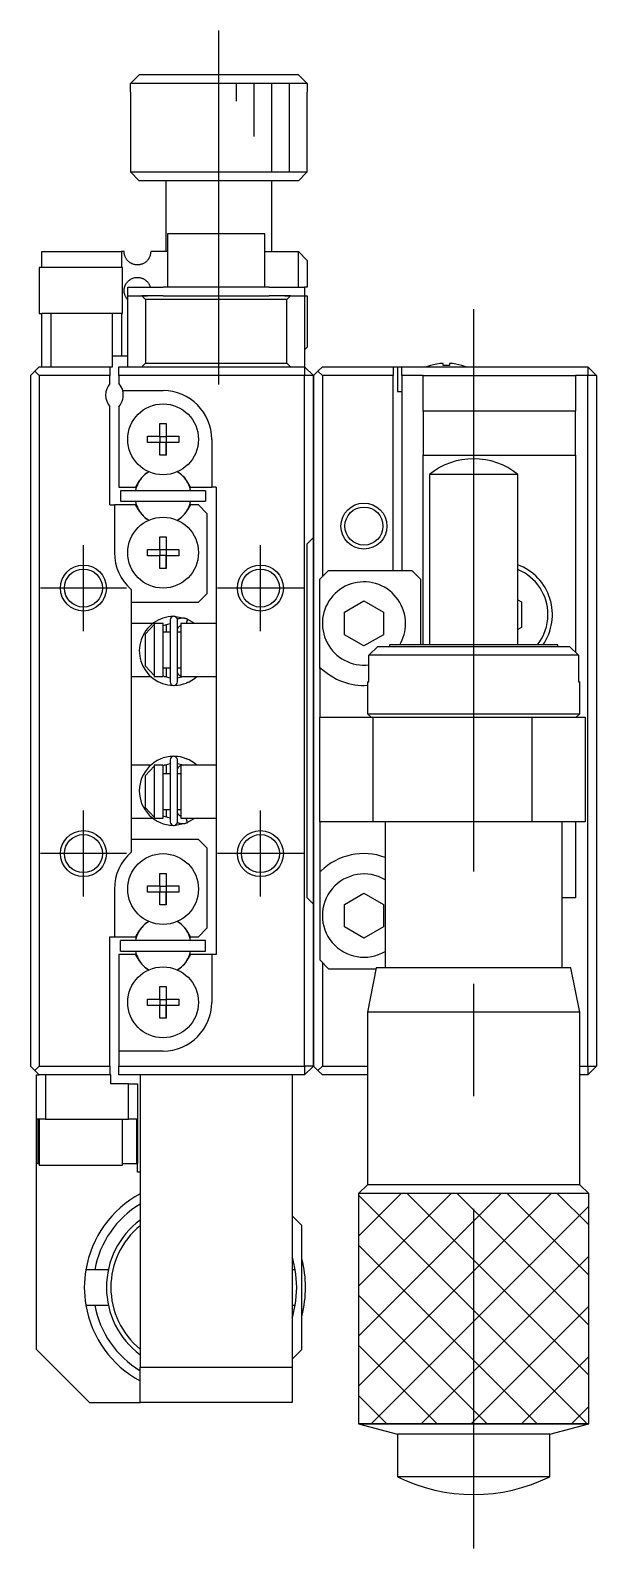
# Model space of a CAD drawing. Extents: x 10 to 351, y 10 to 245.
# Drawn here: x 19.3 to 51.3, y 106.5 to 192.3 of the extents above; entities that cross this region are included whole.
import ezdxf

# ---------------------------------------------------------------- set-up
doc = ezdxf.new("R2010")
doc.units = 0
doc.linetypes.add('CENTER', pattern=[50.8, 31.75, -6.35, 6.35, -6.35])
doc.layers.get('0').update_dxf_attribs({"linetype": 'CONTINUOUS'})
doc.layers.add('CENTER', color=1, linetype='CENTER')

msp = doc.modelspace()

# ---------------------------------------------------------------- linework, layer by layer
at = {"color": 7, "linetype": 'CONTINUOUS'}
for p, q in [((24.953, 189.294), (25.455, 189.794)), ((25.455, 189.794), (34.419, 189.794)), ((34.419, 189.794), (34.921, 189.294)), ((24.937, 188.794), (24.953, 188.794)), ((24.937, 188.794), (24.937, 184.294)), ((34.921, 189.294), (24.953, 189.294)), ((24.953, 188.794), (24.953, 189.294)), ((34.921, 189.294), (34.921, 188.794)), ((34.921, 188.794), (34.937, 188.794)), ((34.937, 184.294), (34.937, 188.794)), ((24.937, 184.294), (34.937, 184.294)), ((24.937, 184.294), (25.437, 183.794)), ((34.437, 183.794), (25.437, 183.794)), ((26.937, 183.794), (26.937, 179.794)), ((32.937, 179.794), (32.937, 183.794)), ((34.437, 183.794), (34.937, 184.294)), ((32.537, 180.794), (27.037, 180.794)), ((27.037, 180.794), (27.037, 177.794)), ((32.537, 177.794), (32.537, 180.794)), ((19.937, 179.794), (24.437, 179.794)), ((19.937, 178.894), (19.937, 179.794)), ((24.437, 179.794), (24.437, 178.894)), ((24.587, 179.794), (24.437, 179.794)), ((24.587, 179.781), (24.587, 179.794)), ((24.587, 179.769), (24.587, 179.781)), ((24.588, 179.756), (24.587, 179.769)), ((24.589, 179.744), (24.588, 179.756)), ((24.59, 179.732), (24.589, 179.744)), ((24.591, 179.72), (24.59, 179.732)), ((24.592, 179.709), (24.591, 179.72)), ((24.594, 179.694), (24.592, 179.709)), ((24.596, 179.679), (24.594, 179.694)), ((24.598, 179.665), (24.596, 179.679)), ((24.6, 179.655), (24.598, 179.665)), ((24.602, 179.644), (24.6, 179.655)), ((24.605, 179.63), (24.602, 179.644)), ((24.608, 179.616), (24.605, 179.63)), ((24.612, 179.602), (24.608, 179.616)), ((24.619, 179.577), (24.612, 179.602)), ((24.627, 179.552), (24.619, 179.577)), ((24.636, 179.528), (24.627, 179.552)), ((24.642, 179.511), (24.636, 179.528)), ((24.649, 179.495), (24.642, 179.511)), ((24.664, 179.463), (24.649, 179.495)), ((24.679, 179.433), (24.664, 179.463)), ((24.696, 179.404), (24.679, 179.433)), ((24.713, 179.377), (24.696, 179.404)), ((24.744, 179.334), (24.713, 179.377)), ((24.777, 179.294), (24.744, 179.334)), ((24.813, 179.257), (24.777, 179.294)), ((24.85, 179.223), (24.813, 179.257)), ((25.836, 179.233), (25.808, 179.21)), ((25.863, 179.259), (25.836, 179.233)), ((25.884, 179.28), (25.863, 179.259)), ((25.905, 179.303), (25.884, 179.28)), ((25.924, 179.327), (25.905, 179.303)), ((25.94, 179.347), (25.924, 179.327)), ((25.955, 179.368), (25.94, 179.347)), ((25.969, 179.389), (25.955, 179.368)), ((25.982, 179.411), (25.969, 179.389)), ((25.995, 179.433), (25.982, 179.411)), ((26.009, 179.461), (25.995, 179.433)), ((26.023, 179.49), (26.009, 179.461)), ((26.035, 179.519), (26.023, 179.49)), ((26.044, 179.543), (26.035, 179.519)), ((26.052, 179.568), (26.044, 179.543)), ((26.058, 179.585), (26.052, 179.568)), ((26.065, 179.615), (26.058, 179.585)), ((26.072, 179.645), (26.065, 179.615)), ((26.078, 179.676), (26.072, 179.645)), ((26.082, 179.708), (26.078, 179.676)), ((26.085, 179.74), (26.082, 179.708)), ((26.087, 179.767), (26.085, 179.74)), ((26.087, 179.794), (26.087, 179.767)), ((27.037, 179.794), (26.087, 179.794)), ((32.537, 179.794), (34.437, 179.794)), ((34.437, 177.794), (34.437, 179.794)), ((34.937, 179.294), (34.437, 179.794)), ((34.937, 179.294), (34.937, 177.794)), ((24.487, 178.894), (19.787, 178.894)), ((19.787, 178.894), (19.787, 176.294)), ((24.487, 176.294), (24.487, 178.894)), ((24.889, 179.192), (24.85, 179.223)), ((24.93, 179.163), (24.889, 179.192)), ((24.974, 179.137), (24.93, 179.163)), ((25.019, 179.114), (24.974, 179.137)), ((25.056, 179.098), (25.019, 179.114)), ((25.095, 179.084), (25.056, 179.098)), ((25.134, 179.072), (25.095, 179.084)), ((25.175, 179.061), (25.134, 179.072)), ((25.216, 179.053), (25.175, 179.061)), ((25.259, 179.048), (25.216, 179.053)), ((25.302, 179.044), (25.259, 179.048)), ((25.346, 179.044), (25.302, 179.044)), ((25.39, 179.045), (25.346, 179.044)), ((25.435, 179.05), (25.39, 179.045)), ((25.466, 179.055), (25.435, 179.05)), ((25.498, 179.061), (25.466, 179.055)), ((25.53, 179.069), (25.498, 179.061)), ((25.564, 179.079), (25.53, 179.069)), ((25.599, 179.091), (25.564, 179.079)), ((25.62, 179.099), (25.599, 179.091)), ((25.652, 179.113), (25.62, 179.099)), ((25.684, 179.129), (25.652, 179.113)), ((25.717, 179.147), (25.684, 179.129)), ((25.749, 179.167), (25.717, 179.147)), ((25.779, 179.187), (25.749, 179.167)), ((25.808, 179.21), (25.779, 179.187)), ((24.587, 177.617), (24.588, 177.627)), ((24.587, 177.606), (24.587, 177.617)), ((24.587, 177.596), (24.587, 177.606)), ((24.587, 177.585), (24.587, 177.596)), ((24.587, 177.575), (24.587, 177.585)), ((24.588, 177.564), (24.587, 177.575)), ((24.588, 177.638), (24.589, 177.648)), ((24.588, 177.627), (24.588, 177.638)), ((24.588, 177.553), (24.588, 177.564)), ((24.589, 177.543), (24.588, 177.553)), ((24.589, 177.648), (24.59, 177.659)), ((24.59, 177.529), (24.589, 177.543)), ((24.59, 177.659), (24.591, 177.669)), ((24.591, 177.516), (24.59, 177.529)), ((24.591, 177.669), (24.592, 177.682)), ((24.593, 177.503), (24.591, 177.516)), ((24.592, 177.682), (24.594, 177.695)), ((24.594, 177.695), (24.596, 177.708)), ((24.596, 177.708), (24.598, 177.72)), ((24.598, 177.72), (24.601, 177.736)), ((24.601, 177.736), (24.604, 177.752)), ((24.604, 177.752), (24.608, 177.768)), ((24.608, 177.768), (24.615, 177.796)), ((24.615, 177.796), (24.623, 177.823)), ((24.623, 177.823), (24.632, 177.849)), ((24.632, 177.849), (24.641, 177.873)), ((24.641, 177.873), (24.651, 177.896)), ((24.651, 177.896), (24.661, 177.919)), ((24.661, 177.919), (24.688, 177.969)), ((24.688, 177.969), (24.717, 178.016)), ((24.717, 178.016), (24.749, 178.059)), ((24.749, 178.059), (24.783, 178.099)), ((24.783, 178.099), (24.819, 178.136)), ((24.787, 177.294), (24.787, 177.794)), ((24.787, 177.794), (26.787, 177.794)), ((24.819, 178.136), (24.858, 178.171)), ((24.858, 178.171), (24.904, 178.206)), ((24.904, 178.206), (24.953, 178.238)), ((24.953, 178.238), (25.006, 178.266)), ((25.006, 178.266), (25.048, 178.285)), ((25.048, 178.285), (25.092, 178.302)), ((25.092, 178.302), (25.137, 178.316)), ((25.137, 178.316), (25.184, 178.328)), ((25.184, 178.328), (25.229, 178.336)), ((25.229, 178.336), (25.276, 178.341)), ((25.276, 178.341), (25.324, 178.343)), ((25.324, 178.343), (25.373, 178.343)), ((25.373, 178.343), (25.423, 178.339)), ((25.423, 178.339), (25.474, 178.331)), ((25.474, 178.331), (25.514, 178.322)), ((25.514, 178.322), (25.555, 178.311)), ((25.555, 178.311), (25.595, 178.298)), ((25.595, 178.298), (25.626, 178.286)), ((25.626, 178.286), (25.657, 178.272)), ((25.657, 178.272), (25.688, 178.257)), ((25.688, 178.257), (25.718, 178.24)), ((25.718, 178.24), (25.742, 178.225)), ((25.742, 178.225), (25.766, 178.209)), ((25.766, 178.209), (25.79, 178.192)), ((25.79, 178.192), (25.813, 178.173)), ((25.813, 178.173), (25.836, 178.154)), ((25.836, 178.154), (25.859, 178.132)), ((25.859, 178.132), (25.881, 178.11)), ((25.881, 178.11), (25.902, 178.087)), ((25.902, 178.087), (25.922, 178.063)), ((25.922, 178.063), (25.941, 178.039)), ((25.941, 178.039), (25.959, 178.013)), ((25.959, 178.013), (25.976, 177.986)), ((25.976, 177.986), (25.993, 177.958)), ((25.993, 177.958), (26.008, 177.929)), ((26.008, 177.929), (26.022, 177.898)), ((26.022, 177.898), (26.035, 177.867)), ((26.035, 177.867), (26.044, 177.843)), ((26.044, 177.843), (26.052, 177.818)), ((26.052, 177.818), (26.06, 177.794)), ((32.787, 177.794), (26.787, 177.794)), ((32.787, 177.794), (34.787, 177.794)), ((34.787, 177.794), (34.787, 177.294)), ((34.937, 177.794), (34.787, 177.794)), ((24.595, 177.487), (24.593, 177.503)), ((24.597, 177.471), (24.595, 177.487)), ((24.6, 177.456), (24.597, 177.471)), ((24.603, 177.441), (24.6, 177.456)), ((24.606, 177.426), (24.603, 177.441)), ((24.609, 177.412), (24.606, 177.426)), ((24.617, 177.383), (24.609, 177.412)), ((24.626, 177.355), (24.617, 177.383)), ((24.635, 177.329), (24.626, 177.355)), ((24.645, 177.304), (24.635, 177.329)), ((24.656, 177.28), (24.645, 177.304)), ((24.678, 177.235), (24.656, 177.28)), ((24.703, 177.192), (24.678, 177.235)), ((24.73, 177.153), (24.703, 177.192)), ((24.759, 177.115), (24.73, 177.153)), ((24.787, 177.084), (24.759, 177.115)), ((24.787, 173.294), (24.787, 177.294)), ((24.787, 177.294), (25.587, 177.294)), ((25.787, 177.094), (25.587, 177.294)), ((25.587, 177.294), (25.915, 177.294)), ((25.915, 177.294), (25.587, 177.294)), ((33.787, 177.094), (25.787, 177.094)), ((25.787, 177.094), (25.787, 173.494)), ((26.787, 177.294), (25.915, 177.294)), ((26.787, 177.294), (32.787, 177.294)), ((33.659, 177.294), (32.787, 177.294)), ((33.659, 177.294), (33.987, 177.294)), ((33.987, 177.294), (33.659, 177.294)), ((33.987, 177.294), (33.787, 177.094)), ((33.787, 173.494), (33.787, 177.094)), ((33.987, 177.294), (34.787, 177.294)), ((34.787, 177.294), (34.787, 173.294)), ((34.787, 177.294), (34.937, 177.294)), ((34.937, 177.294), (34.937, 174.394)), ((19.787, 176.294), (19.937, 176.294)), ((19.937, 173.294), (19.937, 176.294)), ((20.437, 176.294), (19.937, 176.294)), ((20.437, 176.294), (20.437, 173.294)), ((23.937, 176.294), (20.437, 176.294)), ((23.937, 173.894), (23.937, 176.294)), ((24.437, 176.294), (23.937, 176.294)), ((24.437, 176.294), (24.487, 176.294)), ((24.437, 176.294), (24.437, 173.894)), ((34.787, 174.244), (34.937, 174.394)), ((19.537, 173.044), (19.787, 173.294)), ((19.787, 173.294), (23.787, 173.294)), ((23.787, 173.294), (23.937, 173.294)), ((23.787, 173.294), (23.787, 172.794)), ((23.937, 173.294), (23.937, 173.894)), ((24.437, 173.894), (23.937, 173.894)), ((24.287, 173.294), (34.787, 173.294)), ((24.287, 172.794), (24.287, 173.294)), ((24.787, 173.894), (24.437, 173.894)), ((25.587, 173.294), (25.787, 173.494)), ((25.787, 173.494), (33.787, 173.494)), ((33.787, 173.494), (33.987, 173.294)), ((34.787, 173.294), (34.787, 172.794)), ((35.287, 172.794), (34.787, 173.294)), ((35.537, 173.044), (35.787, 173.294)), ((35.787, 173.294), (39.787, 173.294)), ((39.787, 173.294), (39.787, 172.794)), ((39.787, 173.294), (40.037, 173.294)), ((40.037, 173.294), (40.037, 171.894)), ((40.037, 173.294), (40.287, 173.294)), ((40.287, 173.294), (50.787, 173.294)), ((40.287, 172.794), (40.287, 173.294)), ((41.901, 173.363), (41.898, 173.368)), ((42.607, 173.363), (42.607, 173.483)), ((42.967, 173.363), (42.607, 173.363)), ((42.967, 173.483), (42.967, 173.363)), ((43.676, 173.368), (43.673, 173.363)), ((50.787, 173.294), (50.787, 172.794)), ((51.287, 172.794), (50.787, 173.294)), ((19.537, 173.044), (19.287, 172.794)), ((19.287, 172.794), (19.287, 133.794)), ((19.787, 172.794), (19.537, 173.044)), ((19.787, 172.794), (19.787, 133.794)), ((23.787, 172.794), (19.787, 172.794)), ((23.787, 172.355), (23.787, 172.794)), ((24.287, 172.794), (24.287, 172.355)), ((34.787, 172.794), (24.287, 172.794)), ((34.787, 133.794), (34.787, 172.794)), ((35.287, 172.794), (34.787, 172.794)), ((35.287, 172.794), (35.537, 173.044)), ((35.287, 172.794), (35.287, 133.794)), ((35.287, 172.794), (35.287, 133.794)), ((35.287, 163.644), (35.287, 172.794)), ((35.287, 133.794), (35.287, 172.794)), ((35.787, 172.794), (35.537, 173.044)), ((39.787, 172.794), (35.787, 172.794)), ((35.787, 172.794), (35.787, 161.444)), ((39.787, 161.794), (39.787, 172.794)), ((41.487, 172.794), (40.287, 172.794)), ((40.287, 172.794), (40.287, 161.794)), ((41.487, 172.794), (50.087, 172.794)), ((41.487, 170.794), (41.487, 172.794)), ((50.087, 172.794), (50.087, 170.794)), ((50.787, 172.794), (50.087, 172.794)), ((50.787, 133.794), (50.787, 172.794)), ((51.287, 172.794), (50.787, 172.794)), ((51.287, 172.794), (51.287, 133.794)), ((24.505, 171.944), (26.787, 171.944)), ((40.037, 171.894), (40.287, 171.894)), ((23.787, 165.494), (23.787, 171.032)), ((24.287, 171.032), (24.287, 166.494)), ((41.487, 170.794), (41.487, 168.294)), ((50.087, 170.794), (41.487, 170.794)), ((50.087, 168.294), (50.087, 170.794)), ((26.607, 170.08), (26.967, 170.08)), ((26.607, 169.374), (26.607, 170.08)), ((26.967, 170.08), (26.967, 169.374)), ((26.967, 170.08), (26.967, 169.374)), ((25.901, 169.374), (26.607, 169.374)), ((25.901, 169.014), (25.901, 169.374)), ((26.607, 169.014), (25.901, 169.014)), ((26.617, 169.363), (26.607, 169.374)), ((26.617, 169.024), (26.607, 169.014)), ((26.607, 168.307), (26.607, 169.014)), ((26.617, 169.024), (26.617, 169.363)), ((26.617, 169.363), (26.957, 169.363)), ((26.957, 169.024), (26.617, 169.024)), ((26.957, 169.363), (26.967, 169.374)), ((26.957, 169.363), (26.957, 169.024)), ((26.957, 169.024), (26.967, 169.014)), ((26.967, 169.374), (27.673, 169.374)), ((26.967, 169.014), (26.967, 168.307)), ((27.673, 169.014), (26.967, 169.014)), ((26.967, 168.307), (26.967, 169.014)), ((27.673, 169.374), (27.673, 169.014)), ((29.537, 169.194), (29.537, 166.494)), ((26.967, 168.307), (26.607, 168.307)), ((41.487, 168.294), (50.087, 168.294)), ((41.487, 157.594), (41.487, 168.294)), ((50.087, 168.294), (50.087, 157.157)), ((24.287, 166.494), (25.236, 166.494)), ((25.386, 166.754), (25.236, 166.494)), ((28.338, 166.494), (28.188, 166.754)), ((28.338, 166.494), (29.537, 166.494)), ((29.787, 166.494), (29.537, 166.494)), ((29.787, 166.494), (29.787, 140.094)), ((46.837, 167.216), (41.837, 167.216)), ((41.837, 167.216), (41.837, 157.594)), ((46.837, 157.594), (46.837, 167.216)), ((29.187, 166.294), (24.387, 166.294)), ((24.387, 166.294), (24.387, 165.694)), ((24.387, 165.694), (29.187, 165.694)), ((29.187, 166.294), (29.187, 165.694)), ((23.787, 165.494), (24.037, 165.494)), ((24.037, 165.494), (24.037, 162.794)), ((25.236, 165.494), (24.037, 165.494)), ((25.386, 165.233), (25.236, 165.494)), ((28.338, 165.494), (28.188, 165.233)), ((28.787, 165.494), (28.338, 165.494)), ((29.287, 164.994), (28.787, 165.494)), ((29.287, 160.494), (29.287, 164.994)), ((25.901, 162.974), (26.607, 162.974)), ((25.901, 162.614), (25.901, 162.974)), ((26.607, 163.68), (26.967, 163.68)), ((26.607, 162.974), (26.607, 163.68)), ((26.617, 162.963), (26.607, 162.974)), ((26.617, 162.624), (26.617, 162.963)), ((26.617, 162.963), (26.957, 162.963)), ((26.957, 162.963), (26.967, 162.974)), ((26.957, 162.963), (26.957, 162.624)), ((26.967, 163.68), (26.967, 162.974)), ((26.967, 163.68), (26.967, 162.974)), ((26.967, 162.974), (27.673, 162.974)), ((27.673, 162.974), (27.673, 162.614)), ((35.287, 163.644), (34.937, 163.294)), ((34.937, 143.294), (34.937, 163.294)), ((26.607, 162.614), (25.901, 162.614)), ((26.617, 162.624), (26.607, 162.614)), ((26.607, 161.907), (26.607, 162.614)), ((26.957, 162.624), (26.617, 162.624)), ((26.957, 162.624), (26.967, 162.614)), ((26.967, 162.614), (26.967, 161.907)), ((27.673, 162.614), (26.967, 162.614)), ((26.967, 161.907), (26.967, 162.614)), ((26.967, 161.907), (26.607, 161.907)), ((36.137, 161.794), (35.637, 161.294)), ((35.637, 156.246), (35.637, 161.294)), ((36.137, 161.794), (40.837, 161.794)), ((41.337, 161.294), (40.837, 161.794)), ((41.337, 161.294), (41.337, 157.594)), ((24.987, 160.714), (24.987, 145.873)), ((28.787, 159.994), (29.287, 160.494)), ((24.987, 159.994), (28.787, 159.994)), ((37.037, 159.429), (38.137, 160.064)), ((38.137, 160.064), (39.237, 159.429)), ((46.837, 160.131), (47.037, 160.015)), ((47.037, 160.015), (47.037, 158.572)), ((26.209, 158.794), (24.987, 158.794)), ((25.787, 158.21), (26.287, 158.739)), ((26.287, 158.794), (26.287, 158.739)), ((26.787, 158.794), (26.287, 158.794)), ((26.287, 158.739), (26.287, 155.848)), ((26.787, 155.794), (26.787, 158.794)), ((26.787, 158.674), (27.193, 158.785)), ((26.987, 158.294), (26.987, 158.743)), ((27.193, 158.997), (27.193, 155.497)), ((28.166, 159.036), (27.418, 159.195)), ((27.622, 159.043), (27.591, 159.029)), ((27.593, 155.497), (27.593, 158.997)), ((27.654, 159.055), (27.622, 159.043)), ((27.687, 159.066), (27.654, 159.055)), ((27.72, 159.075), (27.687, 159.066)), ((27.754, 159.083), (27.72, 159.075)), ((27.725, 158.646), (27.737, 158.654)), ((27.737, 158.654), (27.75, 158.661)), ((27.75, 158.661), (27.763, 158.668)), ((27.788, 159.089), (27.754, 159.083)), ((27.763, 158.668), (27.777, 158.674)), ((27.777, 158.674), (27.787, 158.678)), ((27.787, 158.794), (27.787, 155.794)), ((29.787, 158.794), (27.787, 158.794)), ((27.822, 159.093), (27.788, 159.089)), ((27.856, 159.095), (27.822, 159.093)), ((27.891, 159.096), (27.856, 159.095)), ((27.925, 159.095), (27.891, 159.096)), ((27.959, 159.092), (27.925, 159.095)), ((27.994, 159.088), (27.959, 159.092)), ((28.027, 159.081), (27.994, 159.088)), ((28.061, 159.074), (28.027, 159.081)), ((28.094, 159.064), (28.061, 159.074)), ((28.089, 158.808), (28.082, 158.794)), ((28.095, 158.822), (28.089, 158.808)), ((28.166, 159.036), (28.093, 158.794)), ((28.127, 159.053), (28.094, 159.064)), ((28.102, 158.836), (28.095, 158.822)), ((28.108, 158.851), (28.102, 158.836)), ((28.114, 158.866), (28.108, 158.851)), ((28.12, 158.881), (28.114, 158.866)), ((28.126, 158.895), (28.12, 158.881)), ((28.131, 158.909), (28.126, 158.895)), ((28.157, 159.041), (28.127, 159.053)), ((28.136, 158.923), (28.131, 158.909)), ((28.141, 158.937), (28.136, 158.923)), ((28.145, 158.95), (28.141, 158.937)), ((28.148, 158.962), (28.145, 158.95)), ((28.152, 158.974), (28.148, 158.962)), ((28.155, 158.985), (28.152, 158.974)), ((28.155, 159.041), (28.158, 159.041)), ((28.157, 158.995), (28.155, 158.985)), ((28.578, 158.794), (28.157, 159.04)), ((28.159, 159.004), (28.157, 158.995)), ((28.158, 159.041), (28.159, 159.039)), ((28.159, 159.039), (28.161, 159.036)), ((28.16, 159.013), (28.159, 159.004)), ((28.161, 159.02), (28.16, 159.013)), ((28.161, 159.036), (28.161, 159.032)), ((28.161, 159.032), (28.162, 159.026)), ((28.162, 159.026), (28.161, 159.02)), ((37.037, 158.158), (37.037, 159.429)), ((39.237, 159.429), (39.237, 158.158)), ((25.787, 156.377), (25.787, 158.21)), ((27.193, 158.294), (26.787, 158.294)), ((27.593, 158.396), (27.594, 158.41)), ((27.787, 158.294), (27.593, 158.294)), ((27.594, 158.41), (27.595, 158.424)), ((27.595, 158.424), (27.597, 158.439)), ((27.597, 158.439), (27.599, 158.454)), ((27.599, 158.454), (27.602, 158.468)), ((27.602, 158.468), (27.606, 158.482)), ((27.606, 158.482), (27.611, 158.496)), ((27.611, 158.496), (27.616, 158.51)), ((27.616, 158.51), (27.622, 158.523)), ((27.622, 158.523), (27.628, 158.537)), ((27.628, 158.537), (27.635, 158.55)), ((27.635, 158.55), (27.643, 158.562)), ((27.643, 158.562), (27.651, 158.574)), ((27.651, 158.574), (27.66, 158.586)), ((27.66, 158.586), (27.67, 158.597)), ((27.67, 158.597), (27.68, 158.608)), ((27.68, 158.608), (27.69, 158.618)), ((27.69, 158.618), (27.701, 158.628)), ((27.701, 158.628), (27.713, 158.637)), ((27.713, 158.637), (27.725, 158.646)), ((38.137, 157.523), (37.037, 158.158)), ((39.237, 158.158), (38.137, 157.523)), ((47.037, 158.572), (46.837, 158.456)), ((38.421, 156.994), (38.929, 157.494)), ((38.421, 155.494), (38.421, 156.994)), ((50.253, 156.994), (38.421, 156.994)), ((38.929, 157.494), (49.745, 157.494)), ((49.087, 157.594), (39.587, 157.594)), ((39.587, 157.594), (39.587, 157.494)), ((49.087, 157.494), (49.087, 157.594)), ((49.745, 157.494), (50.253, 156.994)), ((50.253, 156.994), (50.253, 155.494)), ((26.287, 155.848), (25.787, 156.377)), ((26.787, 156.294), (27.193, 156.294)), ((26.987, 155.794), (26.987, 156.294)), ((27.593, 156.294), (27.787, 156.294)), ((27.594, 156.092), (27.593, 156.097)), ((27.594, 156.077), (27.594, 156.092)), ((27.595, 156.063), (27.594, 156.077)), ((35.706, 156.275), (35.637, 156.246)), ((35.637, 156.246), (35.637, 153.494)), ((24.987, 155.794), (26.095, 155.794)), ((26.287, 155.848), (26.287, 155.794)), ((26.287, 155.794), (26.787, 155.794)), ((27.193, 155.709), (26.787, 155.819)), ((26.852, 155.794), (26.853, 155.794)), ((26.853, 155.794), (26.987, 155.794)), ((27.822, 155.756), (27.594, 155.708)), ((27.598, 156.048), (27.595, 156.063)), ((27.6, 156.034), (27.598, 156.048)), ((27.604, 156.019), (27.6, 156.034)), ((27.608, 156.005), (27.604, 156.019)), ((27.613, 155.991), (27.608, 156.005)), ((27.618, 155.978), (27.613, 155.991)), ((27.624, 155.964), (27.618, 155.978)), ((27.631, 155.951), (27.624, 155.964)), ((27.638, 155.938), (27.631, 155.951)), ((27.646, 155.926), (27.638, 155.938)), ((27.655, 155.914), (27.646, 155.926)), ((27.664, 155.902), (27.655, 155.914)), ((27.674, 155.891), (27.664, 155.902)), ((27.684, 155.881), (27.674, 155.891)), ((27.695, 155.871), (27.684, 155.881)), ((27.707, 155.861), (27.695, 155.871)), ((27.718, 155.852), (27.707, 155.861)), ((27.731, 155.844), (27.718, 155.852)), ((27.743, 155.836), (27.731, 155.844)), ((27.756, 155.829), (27.743, 155.836)), ((27.77, 155.823), (27.756, 155.829)), ((27.783, 155.817), (27.77, 155.823)), ((27.787, 155.816), (27.783, 155.817)), ((27.787, 155.794), (29.787, 155.794)), ((27.935, 155.793), (27.822, 155.756)), ((28.098, 155.43), (28.102, 155.432)), ((28.098, 155.43), (28.098, 155.43)), ((28.102, 155.432), (28.103, 155.432)), ((28.103, 155.432), (28.104, 155.432)), ((28.104, 155.432), (28.105, 155.433)), ((28.105, 155.433), (28.157, 155.452)), ((28.148, 155.455), (28.153, 155.452)), ((28.153, 155.452), (28.155, 155.452)), ((28.155, 155.452), (28.155, 155.453)), ((28.155, 155.453), (28.155, 155.453)), ((28.155, 155.453), (28.155, 155.453)), ((28.157, 155.452), (28.155, 155.452)), ((28.158, 155.453), (28.157, 155.452)), ((38.337, 155.494), (38.421, 155.494)), ((38.337, 155.494), (38.337, 153.694)), ((50.253, 155.494), (50.337, 155.494)), ((50.337, 153.694), (50.337, 155.494)), ((38.337, 153.694), (50.337, 153.694)), ((38.337, 153.694), (38.537, 153.494)), ((50.137, 153.494), (50.337, 153.694)), ((35.637, 147.594), (35.637, 153.494)), ((35.637, 153.494), (38.637, 153.494)), ((38.637, 153.494), (38.637, 147.594)), ((38.637, 153.494), (47.637, 153.494)), ((47.637, 147.594), (47.637, 153.494)), ((47.637, 153.494), (50.637, 153.494)), ((50.637, 153.494), (50.637, 147.594)), ((27.193, 151.09), (27.193, 147.59)), ((27.593, 147.59), (27.593, 151.09)), ((28.097, 151.157), (28.096, 151.157)), ((28.098, 151.157), (28.097, 151.157)), ((28.099, 151.156), (28.098, 151.157)), ((28.1, 151.156), (28.099, 151.156)), ((28.101, 151.156), (28.1, 151.156)), ((28.103, 151.155), (28.101, 151.156)), ((28.104, 151.155), (28.103, 151.155)), ((28.106, 151.154), (28.104, 151.155)), ((28.108, 151.153), (28.106, 151.154)), ((28.11, 151.153), (28.108, 151.153)), ((28.157, 151.135), (28.11, 151.153)), ((28.157, 151.135), (28.155, 151.135)), ((28.155, 151.135), (28.155, 151.134)), ((28.155, 151.134), (28.155, 151.134)), ((28.158, 151.134), (28.157, 151.135)), ((26.095, 150.794), (24.987, 150.794)), ((25.787, 150.21), (26.287, 150.739)), ((25.787, 148.377), (25.787, 150.21)), ((26.096, 150.794), (26.096, 150.794)), ((26.287, 150.794), (26.287, 150.739)), ((26.787, 150.794), (26.287, 150.794)), ((26.287, 150.739), (26.287, 147.848)), ((26.787, 150.768), (27.193, 150.878)), ((26.787, 147.794), (26.787, 150.794)), ((27.193, 150.294), (26.787, 150.294)), ((26.987, 150.794), (26.853, 150.794)), ((26.987, 150.294), (26.987, 150.794)), ((27.593, 150.49), (27.594, 150.504)), ((27.787, 150.294), (27.593, 150.294)), ((27.594, 150.879), (27.822, 150.831)), ((27.594, 150.504), (27.595, 150.518)), ((27.595, 150.518), (27.597, 150.533)), ((27.597, 150.533), (27.599, 150.547)), ((27.599, 150.547), (27.602, 150.562)), ((27.602, 150.562), (27.606, 150.576)), ((27.606, 150.576), (27.611, 150.59)), ((27.611, 150.59), (27.616, 150.604)), ((27.616, 150.604), (27.622, 150.617)), ((27.622, 150.617), (27.628, 150.63)), ((27.628, 150.63), (27.635, 150.643)), ((27.635, 150.643), (27.643, 150.656)), ((27.643, 150.656), (27.651, 150.668)), ((27.651, 150.668), (27.66, 150.68)), ((27.66, 150.68), (27.67, 150.691)), ((27.67, 150.691), (27.68, 150.702)), ((27.68, 150.702), (27.69, 150.712)), ((27.69, 150.712), (27.701, 150.722)), ((27.701, 150.722), (27.713, 150.731)), ((27.713, 150.731), (27.725, 150.739)), ((27.725, 150.739), (27.737, 150.747)), ((27.737, 150.747), (27.75, 150.755)), ((27.75, 150.755), (27.763, 150.761)), ((27.763, 150.761), (27.777, 150.767)), ((27.777, 150.767), (27.787, 150.772)), ((27.787, 150.794), (27.787, 147.794)), ((29.787, 150.794), (27.787, 150.794)), ((27.822, 150.831), (27.935, 150.794)), ((26.287, 147.848), (25.787, 148.377)), ((24.987, 147.794), (26.208, 147.794)), ((26.209, 147.794), (26.209, 147.794)), ((26.287, 147.848), (26.287, 147.794)), ((26.287, 147.794), (26.787, 147.794)), ((26.787, 148.294), (27.193, 148.294)), ((27.193, 147.802), (26.787, 147.913)), ((26.987, 147.844), (26.987, 148.294)), ((27.419, 147.392), (28.103, 147.525)), ((27.591, 147.558), (27.603, 147.553)), ((27.593, 148.294), (27.787, 148.294)), ((27.594, 148.186), (27.593, 148.191)), ((27.594, 148.171), (27.594, 148.186)), ((27.595, 148.157), (27.594, 148.171)), ((27.598, 148.142), (27.595, 148.157)), ((27.6, 148.128), (27.598, 148.142)), ((27.604, 148.113), (27.6, 148.128)), ((27.603, 147.553), (27.635, 147.539)), ((27.608, 148.099), (27.604, 148.113)), ((27.613, 148.085), (27.608, 148.099)), ((27.618, 148.071), (27.613, 148.085)), ((27.624, 148.058), (27.618, 148.071)), ((27.631, 148.045), (27.624, 148.058)), ((27.638, 148.032), (27.631, 148.045)), ((27.635, 147.539), (27.667, 147.527)), ((27.646, 148.02), (27.638, 148.032)), ((27.655, 148.008), (27.646, 148.02)), ((27.664, 147.996), (27.655, 148.008)), ((27.674, 147.985), (27.664, 147.996)), ((27.667, 147.527), (27.7, 147.517)), ((27.684, 147.974), (27.674, 147.985)), ((27.695, 147.964), (27.684, 147.974)), ((27.707, 147.955), (27.695, 147.964)), ((27.7, 147.517), (27.733, 147.509)), ((27.718, 147.946), (27.707, 147.955)), ((27.731, 147.938), (27.718, 147.946)), ((27.743, 147.93), (27.731, 147.938)), ((27.733, 147.509), (27.767, 147.502)), ((27.756, 147.923), (27.743, 147.93)), ((27.77, 147.916), (27.756, 147.923)), ((27.767, 147.502), (27.801, 147.497)), ((27.783, 147.911), (27.77, 147.916)), ((27.787, 147.909), (27.783, 147.911)), ((27.787, 147.794), (29.787, 147.794)), ((27.973, 147.497), (28.007, 147.502)), ((28.007, 147.502), (28.041, 147.508)), ((28.041, 147.508), (28.074, 147.517)), ((28.074, 147.517), (28.107, 147.527)), ((28.089, 147.779), (28.082, 147.794)), ((28.095, 147.765), (28.089, 147.779)), ((28.166, 147.551), (28.093, 147.794)), ((28.102, 147.751), (28.095, 147.765)), ((28.108, 147.736), (28.102, 147.751)), ((28.107, 147.527), (28.139, 147.539)), ((28.114, 147.721), (28.108, 147.736)), ((28.12, 147.707), (28.114, 147.721)), ((28.126, 147.692), (28.12, 147.707)), ((28.131, 147.678), (28.126, 147.692)), ((28.136, 147.664), (28.131, 147.678)), ((28.141, 147.65), (28.136, 147.664)), ((28.139, 147.539), (28.157, 147.546)), ((28.145, 147.637), (28.141, 147.65)), ((28.148, 147.625), (28.145, 147.637)), ((28.152, 147.613), (28.148, 147.625)), ((28.155, 147.602), (28.152, 147.613)), ((28.157, 147.592), (28.155, 147.602)), ((28.155, 147.546), (28.158, 147.546)), ((28.157, 147.547), (28.578, 147.793)), ((28.159, 147.583), (28.157, 147.592)), ((28.158, 147.546), (28.159, 147.548)), ((28.16, 147.574), (28.159, 147.583)), ((28.159, 147.548), (28.161, 147.551)), ((28.161, 147.567), (28.16, 147.574)), ((28.162, 147.561), (28.161, 147.567)), ((28.161, 147.555), (28.162, 147.561)), ((28.161, 147.551), (28.161, 147.555)), ((38.637, 147.594), (35.637, 147.594)), ((35.637, 147.594), (35.637, 144.841)), ((47.637, 147.594), (38.637, 147.594)), ((39.337, 147.594), (39.337, 139.344)), ((50.637, 147.594), (47.637, 147.594)), ((49.337, 139.344), (49.337, 147.594)), ((50.087, 147.594), (50.087, 143.294)), ((27.801, 147.497), (27.835, 147.493)), ((27.835, 147.493), (27.87, 147.491)), ((27.87, 147.491), (27.904, 147.491)), ((27.904, 147.491), (27.939, 147.493)), ((27.939, 147.493), (27.973, 147.497)), ((28.787, 146.594), (24.987, 146.594)), ((29.287, 146.094), (28.787, 146.594)), ((29.287, 141.594), (29.287, 146.094)), ((26.607, 144.68), (26.967, 144.68)), ((26.607, 143.974), (26.607, 144.68)), ((26.967, 144.68), (26.967, 143.974)), ((26.967, 144.68), (26.967, 143.974)), ((35.637, 144.841), (35.706, 144.812)), ((35.637, 144.841), (35.637, 139.794)), ((24.037, 143.794), (24.037, 141.094)), ((25.901, 143.974), (26.607, 143.974)), ((25.901, 143.614), (25.901, 143.974)), ((26.607, 143.614), (25.901, 143.614)), ((26.617, 143.963), (26.607, 143.974)), ((26.617, 143.624), (26.607, 143.614)), ((26.607, 142.907), (26.607, 143.614)), ((26.617, 143.624), (26.617, 143.963)), ((26.617, 143.963), (26.957, 143.963)), ((26.957, 143.624), (26.617, 143.624)), ((26.957, 143.963), (26.967, 143.974)), ((26.957, 143.963), (26.957, 143.624)), ((26.957, 143.624), (26.967, 143.614)), ((26.967, 143.974), (27.673, 143.974)), ((26.967, 143.614), (26.967, 142.907)), ((27.673, 143.614), (26.967, 143.614)), ((26.967, 142.907), (26.967, 143.614)), ((27.673, 143.974), (27.673, 143.614)), ((34.937, 143.294), (35.287, 142.944)), ((37.037, 142.929), (38.137, 143.564)), ((38.137, 143.564), (39.237, 142.929)), ((50.087, 143.294), (49.337, 143.294)), ((26.967, 142.907), (26.607, 142.907)), ((35.287, 133.794), (35.287, 142.944)), ((37.037, 141.658), (37.037, 142.929)), ((39.237, 142.929), (39.237, 141.658)), ((28.787, 141.094), (29.287, 141.594)), ((38.137, 141.023), (37.037, 141.658)), ((39.237, 141.658), (38.137, 141.023)), ((23.787, 141.094), (24.037, 141.094)), ((23.787, 133.794), (23.787, 141.094)), ((24.037, 141.094), (25.236, 141.094)), ((24.387, 140.294), (24.387, 140.894)), ((29.187, 140.894), (24.387, 140.894)), ((25.386, 141.354), (25.236, 141.094)), ((28.338, 141.094), (28.188, 141.354)), ((28.338, 141.094), (28.787, 141.094)), ((29.187, 140.294), (29.187, 140.894)), ((25.236, 140.094), (24.287, 140.094)), ((24.287, 140.094), (24.287, 134.644)), ((24.387, 140.294), (29.187, 140.294)), ((25.386, 139.833), (25.236, 140.094)), ((28.338, 140.094), (28.188, 139.833)), ((29.537, 140.094), (28.338, 140.094)), ((29.537, 140.094), (29.537, 137.394)), ((29.787, 140.094), (29.537, 140.094)), ((35.637, 139.794), (36.137, 139.294)), ((35.787, 139.644), (35.787, 133.794)), ((36.137, 139.294), (38.827, 139.294)), ((38.837, 139.344), (38.337, 136.844)), ((49.837, 139.344), (38.837, 139.344)), ((50.337, 136.844), (49.837, 139.344)), ((26.607, 138.28), (26.967, 138.28)), ((26.607, 137.574), (26.607, 138.28)), ((26.967, 138.28), (26.967, 137.574)), ((26.967, 138.28), (26.967, 137.574)), ((25.901, 137.574), (26.607, 137.574)), ((25.901, 137.214), (25.901, 137.574)), ((26.607, 137.214), (25.901, 137.214)), ((26.617, 137.563), (26.607, 137.574)), ((26.617, 137.224), (26.607, 137.214)), ((26.607, 136.507), (26.607, 137.214)), ((26.617, 137.224), (26.617, 137.563)), ((26.617, 137.563), (26.957, 137.563)), ((26.957, 137.224), (26.617, 137.224)), ((26.957, 137.563), (26.967, 137.574)), ((26.957, 137.563), (26.957, 137.224)), ((26.957, 137.224), (26.967, 137.214)), ((26.967, 137.574), (27.673, 137.574)), ((26.967, 137.214), (26.967, 136.507)), ((27.673, 137.214), (26.967, 137.214)), ((26.967, 136.507), (26.967, 137.214)), ((27.673, 137.574), (27.673, 137.214)), ((26.967, 136.507), (26.607, 136.507)), ((50.337, 136.844), (38.337, 136.844)), ((38.337, 136.844), (38.337, 127.094)), ((50.337, 127.094), (50.337, 136.844)), ((24.287, 134.644), (24.287, 133.794)), ((26.787, 134.644), (24.287, 134.644)), ((19.287, 133.794), (19.537, 133.544)), ((19.537, 133.544), (19.787, 133.794)), ((19.787, 133.794), (23.787, 133.794)), ((23.787, 133.794), (23.787, 133.294)), ((24.287, 133.794), (34.787, 133.794)), ((24.287, 133.294), (24.287, 133.794)), ((35.287, 133.794), (34.787, 133.794)), ((35.287, 133.794), (34.787, 133.294)), ((34.787, 133.794), (34.787, 133.294)), ((35.287, 133.794), (35.537, 133.544)), ((35.537, 133.544), (35.787, 133.794)), ((35.787, 133.794), (38.337, 133.794)), ((50.337, 133.794), (50.787, 133.794)), ((50.787, 133.794), (50.787, 133.294)), ((50.787, 133.794), (51.287, 133.794)), ((50.787, 133.294), (51.287, 133.794)), ((19.787, 133.294), (19.537, 133.544)), ((19.637, 130.794), (19.637, 133.294)), ((19.637, 133.294), (19.787, 133.294)), ((23.787, 133.294), (19.787, 133.294)), ((20.137, 133.294), (20.137, 130.794)), ((23.837, 133.294), (23.787, 133.294)), ((23.837, 132.794), (23.837, 133.294)), ((25.487, 133.294), (24.287, 133.294)), ((34.087, 133.294), (25.487, 133.294)), ((25.487, 133.294), (25.487, 116.794)), ((34.087, 133.294), (25.487, 133.294)), ((34.087, 133.294), (34.087, 116.794)), ((34.787, 133.294), (34.087, 133.294)), ((35.787, 133.294), (35.537, 133.544)), ((38.337, 133.294), (35.787, 133.294)), ((50.787, 133.294), (50.337, 133.294)), ((24.837, 132.794), (23.837, 132.794)), ((24.837, 130.794), (24.837, 132.794)), ((24.837, 132.794), (25.337, 132.794)), ((25.337, 132.794), (25.337, 130.794)), ((20.137, 130.794), (19.637, 130.794)), ((19.637, 128.294), (19.637, 130.794)), ((19.706, 130.794), (19.706, 128.294)), ((19.787, 130.794), (19.787, 128.194)), ((20.137, 130.794), (24.837, 130.794)), ((24.487, 128.194), (24.487, 130.794)), ((25.337, 130.794), (24.837, 130.794)), ((25.297, 128.294), (25.297, 130.794)), ((25.337, 130.794), (25.337, 128.294)), ((19.706, 128.294), (19.637, 128.294)), ((19.637, 117.794), (19.637, 128.294)), ((19.706, 128.294), (19.787, 128.294)), ((19.787, 128.194), (24.487, 128.194)), ((24.487, 128.294), (25.297, 128.294)), ((25.337, 128.294), (25.297, 128.294)), ((25.337, 127.794), (25.337, 128.294)), ((25.487, 127.794), (25.337, 127.794)), ((38.337, 127.094), (37.837, 126.594)), ((50.337, 127.094), (38.337, 127.094)), ((50.837, 126.594), (50.337, 127.094)), ((50.837, 126.594), (37.837, 126.594)), ((37.837, 126.594), (37.837, 113.594)), ((50.837, 126.594), (37.837, 126.594)), ((37.837, 126.594), (37.837, 113.594)), ((50.837, 113.594), (50.837, 126.594)), ((50.837, 113.594), (50.837, 126.594)), ((34.637, 124.794), (34.087, 125.344)), ((34.637, 117.794), (34.637, 124.794)), ((22.929, 122.294), (22.421, 122.294)), ((23.693, 122.294), (22.929, 122.294)), ((34.253, 122.294), (34.087, 122.294)), ((22.421, 120.294), (22.929, 120.294)), ((22.929, 120.294), (23.693, 120.294)), ((34.087, 120.294), (34.253, 120.294)), ((19.637, 117.794), (22.637, 114.794)), ((34.087, 117.244), (34.637, 117.794)), ((25.487, 116.794), (34.087, 116.794)), ((25.487, 114.794), (25.487, 116.794)), ((34.087, 116.794), (34.087, 114.794)), ((22.637, 114.794), (25.487, 114.794)), ((34.087, 114.794), (25.487, 114.794)), ((50.837, 113.594), (37.837, 113.594)), ((37.837, 113.594), (40.037, 113.004)), ((37.837, 113.594), (50.837, 113.594)), ((48.637, 113.004), (50.837, 113.594)), ((48.637, 113.004), (40.037, 113.004)), ((40.037, 113.004), (40.037, 110.594)), ((48.637, 110.594), (48.637, 113.004)), ((48.637, 110.594), (40.037, 110.594))]:
    msp.add_line(p, q, dxfattribs=at)
at = {"color": 3, "linetype": 'CONTINUOUS'}
for p, q in [((30.937, 188.294), (30.937, 189.294)), ((31.937, 186.294), (31.937, 189.294)), ((32.937, 184.294), (32.937, 189.294)), ((33.937, 184.294), (33.937, 189.294)), ((37.837, 124.196), (40.234, 126.594)), ((37.837, 121.368), (43.063, 126.594)), ((37.837, 118.539), (45.891, 126.594)), ((37.837, 115.711), (48.72, 126.594)), ((37.837, 126.507), (50.751, 113.594)), ((40.579, 126.594), (50.837, 116.336)), ((43.408, 126.594), (50.837, 119.164)), ((46.236, 126.594), (50.837, 121.993)), ((49.065, 126.594), (50.837, 124.821)), ((38.548, 113.594), (50.837, 125.882)), ((37.837, 123.679), (47.922, 113.594)), ((41.377, 113.594), (50.837, 123.054)), ((37.837, 120.85), (45.094, 113.594)), ((44.205, 113.594), (50.837, 120.226)), ((37.837, 118.022), (42.266, 113.594)), ((47.033, 113.594), (50.837, 117.397)), ((37.837, 115.194), (39.437, 113.594)), ((49.862, 113.594), (50.837, 114.569))]:
    msp.add_line(p, q, dxfattribs=at)
at = {"color": 7, "linetype": 'CONTINUOUS'}
for centre, radius in [((26.787, 169.194), 2), ((26.787, 162.794), 2), ((38.137, 164.294), 1.075), ((22.287, 160.794), 1.075), ((32.287, 160.794), 1.075), ((22.287, 145.794), 1.075), ((32.287, 145.794), 1.075), ((26.787, 143.794), 2), ((26.787, 137.394), 2)]:
    msp.add_circle(centre, radius, dxfattribs=at)
at = {"color": 3, "linetype": 'CONTINUOUS'}
for centre in [(38.137, 164.294), (22.287, 160.794), (32.287, 160.794), (22.287, 145.794), (32.287, 145.794)]:
    msp.add_circle(centre, 1.3, dxfattribs=at)
at = {"color": 7, "linetype": 'CONTINUOUS'}
for centre, radius, start, end in [((42.787, 170.294), 3.2, 106.12253, 110.36413), ((42.787, 170.294), 3.195, 93.22971, 106.10671), ((42.787, 170.294), 3.195, 73.89329, 86.77029), ((42.787, 170.294), 3.2, 69.63587, 73.87747), ((24.537, 171.694), 1, 138.59038, 221.40962), ((23.537, 171.694), 1, 14.47751, 41.40962), ((23.537, 171.694), 1, 318.59038, 14.47751), ((26.787, 169.194), 2.75, 0, 90), ((44.337, 164.094), 4, 51.31781, 128.68219), ((26.902, 165.879), 1.75, 121.88153, 150), ((26.787, 165.994), 1.587, 120.43318, 135.00025), ((26.787, 165.994), 1.587, 44.99975, 59.56682), ((26.672, 165.879), 1.75, 30, 58.11847), ((26.787, 165.994), 1.587, 135.00025, 169.10691), ((26.787, 165.994), 1.587, 10.89309, 44.99975), ((26.787, 165.994), 1.587, 190.89302, 225.00025), ((26.787, 165.994), 1.587, 314.99975, 349.10698), ((26.902, 166.108), 1.75, 210, 238.11847), ((26.787, 165.994), 1.587, 225.00025, 239.56674), ((26.787, 165.994), 1.587, 300.43326, 314.99975), ((26.672, 166.108), 1.75, 301.88153, 330), ((26.787, 162.794), 2.75, 180, 229.11481), ((45.787, 159.294), 3, 325.48189, 69.51277), ((45.787, 159.294), 2.75, 0, 67.55374), ((38.137, 158.794), 2.35, 0, 276.93926), ((27.394, 157.247), 1.949, 125.774, 269.15248), ((27.396, 157.239), 1.957, 90.86171, 125.68461), ((27.393, 158.997), 0.2, 0, 180), ((38.137, 158.794), 2.35, 329.29364, 0), ((45.787, 159.294), 2.75, 321.81652, 0), ((38.137, 158.794), 3.5, 226.01099, 273.27583), ((27.393, 155.497), 0.2, 180, 0), ((27.392, 157.251), 1.953, 270.80821, 311.73778), ((27.394, 149.34), 1.949, 90.74409, 269.19748), ((27.393, 151.09), 0.2, 0, 180), ((27.392, 149.336), 1.953, 48.26448, 89.16258), ((27.393, 147.59), 0.2, 180, 0), ((26.787, 143.794), 2.75, 130.88519, 180), ((38.137, 142.294), 3.5, 69.94896, 133.98901), ((38.137, 142.294), 2.35, 59.29364, 300.70636), ((26.787, 140.594), 1.587, 134.99975, 169.10698), ((26.902, 140.479), 1.75, 121.88153, 150), ((26.787, 140.594), 1.587, 120.43326, 134.99975), ((26.787, 140.594), 1.587, 45.00025, 59.56674), ((26.672, 140.479), 1.75, 30, 58.11847), ((26.787, 140.594), 1.587, 10.89302, 45.00025), ((26.787, 140.594), 1.587, 190.89309, 224.99975), ((26.902, 140.708), 1.75, 210, 238.11847), ((26.672, 140.708), 1.75, 301.88153, 330), ((26.787, 140.594), 1.587, 315.00025, 349.10691), ((26.787, 140.594), 1.587, 224.99975, 239.56682), ((26.787, 140.594), 1.587, 300.43318, 315.00025), ((26.787, 137.394), 2.75, 270, 0), ((28.337, 121.294), 6, 118.35935, 170.40593), ((28.337, 121.294), 5.5, 121.21037, 169.52432), ((28.337, 121.294), 4.75, 126.8699, 233.1301), ((28.337, 121.294), 6, 9.59407, 16.59784), ((28.337, 121.294), 6.5, 345.75, 14.25), ((28.337, 121.294), 6, 170.40593, 189.59407), ((28.337, 121.294), 6, 350.40593, 9.59407), ((28.337, 121.294), 6, 189.59407, 241.64065), ((28.337, 121.294), 5.5, 190.47568, 238.78963), ((28.337, 121.294), 6, 343.40216, 350.40593), ((44.337, 119.339), 9.745, 243.81621, 296.18379)]:
    msp.add_arc(centre, radius, start, end, dxfattribs=at)
at = {"color": 3, "linetype": 'CONTINUOUS'}
msp.add_arc((28.337, 121.294), 4.5, 129.29648, 230.70352, dxfattribs=at)
at = {"layer": 'CENTER', "color": 1, "linetype": 'CENTER'}
for p, q in [((29.937, 172.294), (29.937, 192.294)), ((44.337, 176.538), (44.337, 106.538)), ((22.287, 158.364), (22.287, 163.224)), ((32.287, 158.364), (32.287, 163.224)), ((24.717, 160.794), (19.857, 160.794)), ((34.717, 160.794), (29.857, 160.794)), ((22.287, 143.364), (22.287, 148.224)), ((32.287, 143.364), (32.287, 148.224)), ((24.717, 145.794), (19.857, 145.794)), ((34.717, 145.794), (29.857, 145.794))]:
    msp.add_line(p, q, dxfattribs=at)

doc.saveas('drawing.dxf')
